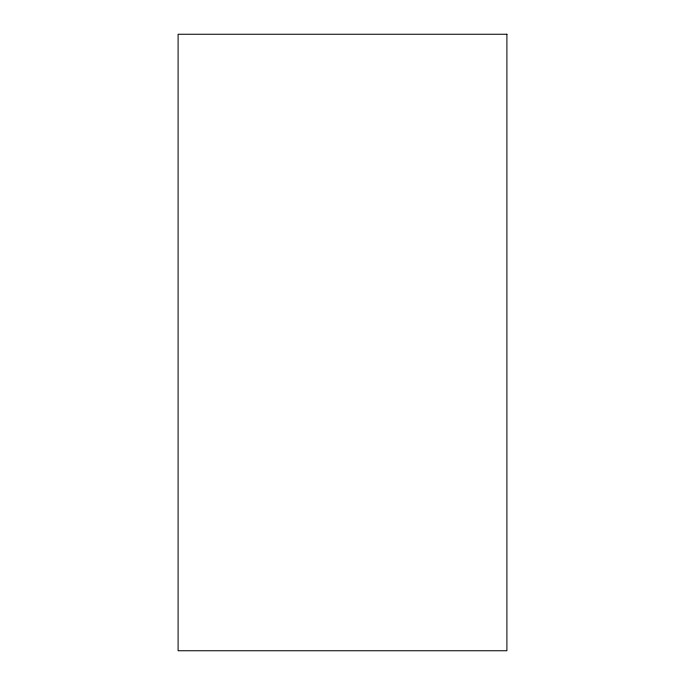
<?xml version="1.0" encoding="UTF-8"?>
<svg xmlns="http://www.w3.org/2000/svg" width="685" height="685" viewBox="0 0 685 685"><rect width="100%" height="100%" fill="white"/><g stroke="black" fill="none" stroke-linecap="round" stroke-linejoin="round"><path stroke-width="1.03" d="M506.9 34.25L178.1 34.25L178.1 650.75L506.9 650.75L506.9 34.25"/></g></svg>
